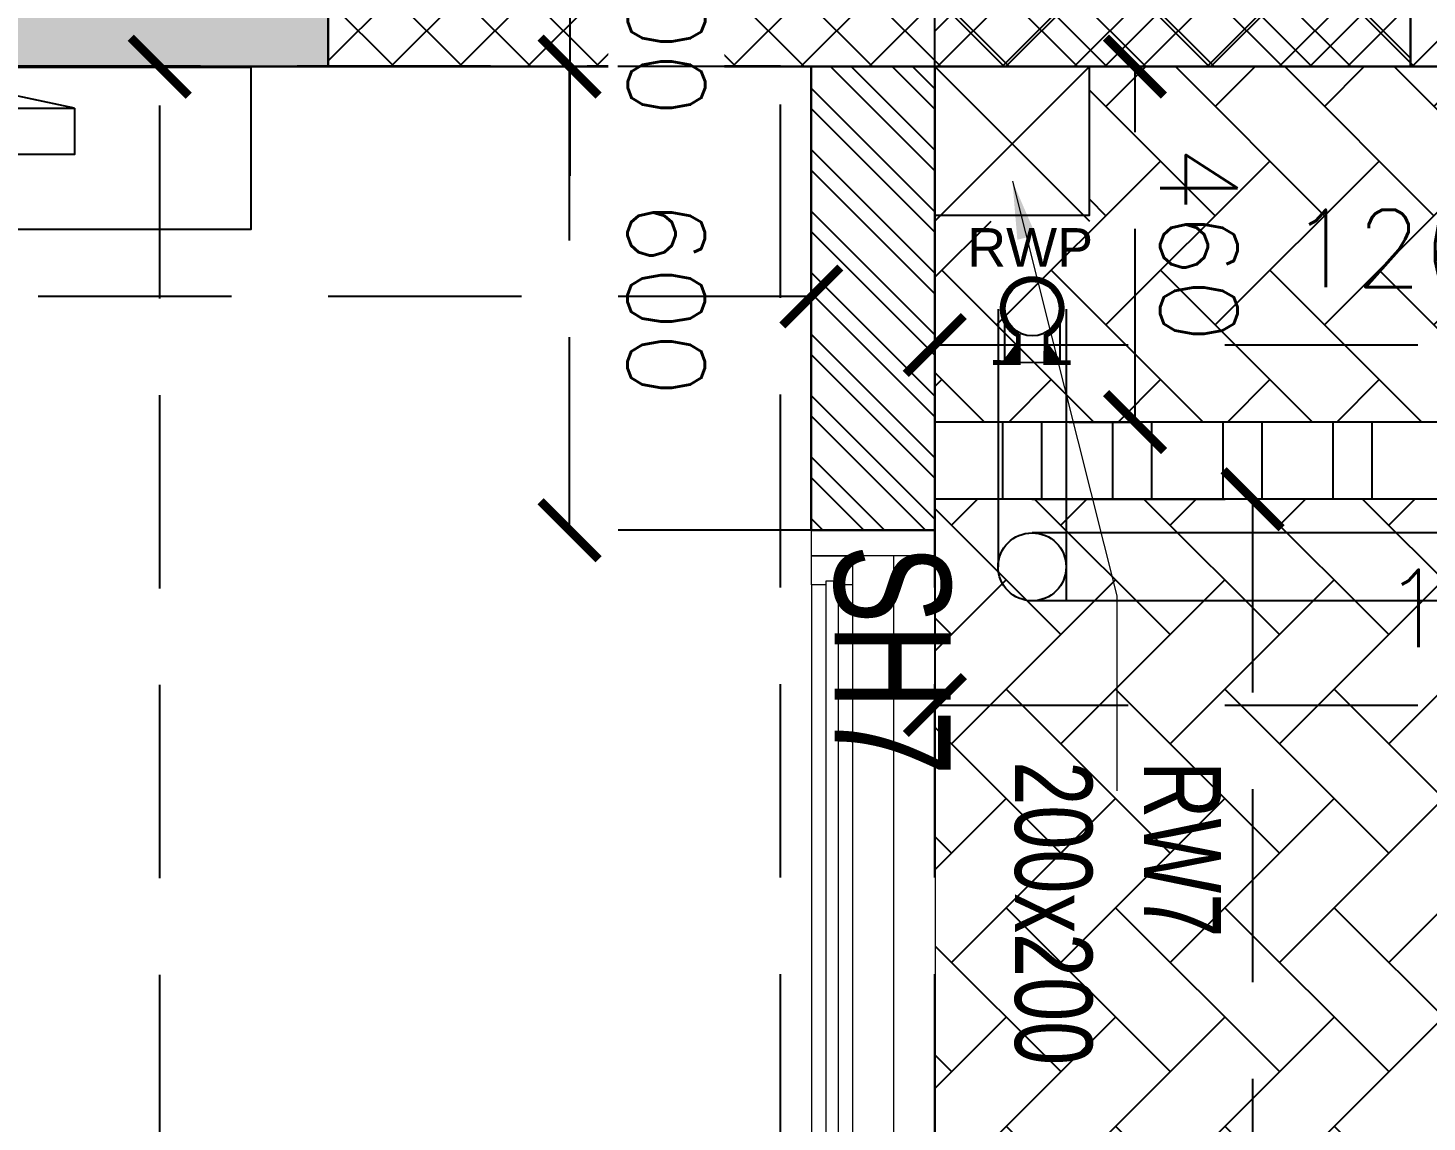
# Model space of a CAD drawing. Header units: millimetres. Extents: x -414464 to 1686, y -90036 to 108605.
# Drawn here: x -104278 to -102469, y -47771 to -46355 of the extents above; entities that cross this region are included whole.
import ezdxf

# ---------------------------------------------------------------- set-up
doc = ezdxf.new("R2010")
doc.units = ezdxf.units.MM
doc.header["$LTSCALE"] = 1000
doc.header["$MEASUREMENT"] = 0
for name, pattern in [('$1$AUDIT_D_120904163729-0', [0]), ('$36$HIDDEN', [0.375, 0.25, -0.125]), ('3BHK-A$1$AUDIT_D_120904163729-0', [0]), ('AUDIT_D_120904163729-0', [0]), ('T8(T9 IS SIMILAR) - DIMENSION & TEXTING$1$AUDIT_D_120904163729-0', [0]), ('T8(T9 IS SIMILAR) - DIMENSION & TEXTING$1$HIDDEN', [0.375, 0.25, -0.125]), ('T8(T9 IS SIMILAR) - DIMENSION & TEXTING$1$T8 - TYPICAL FLOOR CORE$0$( Hidden )', [0.375, 0.25, -0.125]), ('T8(T9 IS SIMILAR) - TYPICAL FLOOR ELEVATION$1$AUDIT_D_120904163729-0', [0]), ('T8(T9 IS SIMILAR)$1$$0$HIDDEN', [0.375, 0.25, -0.125])]:
    doc.linetypes.add(name, pattern=pattern)
doc.layers.get('0').update_dxf_attribs({"linetype": 'AUDIT_D_120904163729-0'})
for name, color, linetype in [('$0$A-HATCH -160', 251, '$1$AUDIT_D_120904163729-0'), ('$21$A-DIMENSIONS', 2, '$36$HIDDEN'), ('3BHK-A$1$$1$CUT-OUT', 49, 'Continuous'), ('3BHK-A$1$A-DECK SUNK 125', 8, 'Continuous'), ('3BHK-A$1$A-Elev Feature-Chajja', 13, 'Continuous'), ('3BHK-A$1$a-furniture', 8, 'Continuous'), ('3BHK-A$1$A-HATCH -160', 251, '3BHK-A$1$AUDIT_D_120904163729-0'), ('3BHK-A$1$CUT-OUT', 49, 'Continuous'), ('a-rcc', 3, 'Continuous'), ('T8(T9 IS SIMILAR) - DIMENSION & TEXTING$1$A-DIMENSIONS', 2, 'T8(T9 IS SIMILAR) - DIMENSION & TEXTING$1$HIDDEN'), ('T8(T9 IS SIMILAR) - DIMENSION & TEXTING$1$A-PLUMBING', 7, 'T8(T9 IS SIMILAR) - DIMENSION & TEXTING$1$AUDIT_D_120904163729-0'), ('T8(T9 IS SIMILAR) - DIMENSION & TEXTING$1$A-RWS NOS.', 1, 'T8(T9 IS SIMILAR) - DIMENSION & TEXTING$1$AUDIT_D_120904163729-0'), ('T8(T9 IS SIMILAR) - DIMENSION & TEXTING$1$RAILING', 35, 'Continuous'), ('T8(T9 IS SIMILAR) - DIMENSION & TEXTING$1$U-TI-EXT-PIPE', 7, 'Continuous'), ('T8(T9 IS SIMILAR) - DIMENSION & TEXTING$1$U-TI-EXT-SUP', 7, 'Continuous'), ('T8(T9 IS SIMILAR) - DIMENSION & TEXTING$1$U-TI-TEXT', 7, 'Continuous'), ('T8(T9 IS SIMILAR) - TYPICAL FLOOR ELEVATION$1$A-WALL HATCH', 252, 'T8(T9 IS SIMILAR) - TYPICAL FLOOR ELEVATION$1$AUDIT_D_120904163729-0'), ('T8(T9 IS SIMILAR) - TYPICAL FLOOR ELEVATION$1$A-WALL-FEATURES', 6, 'T8(T9 IS SIMILAR) - TYPICAL FLOOR ELEVATION$1$AUDIT_D_120904163729-0'), ('T8(T9 IS SIMILAR)$1$$6$a-beam 2', 50, 'Continuous'), ('T8(T9 IS SIMILAR)$1$S-BEAM', 20, 'T8(T9 IS SIMILAR)$1$$0$HIDDEN')]:
    doc.layers.add(name, color=color, linetype=linetype)
for name, color, linetype, lineweight in [('3BHK-A$1$A-WALL- 160', 6, 'Continuous', 30), ('3BHK-A$1$Window', 4, 'Continuous', 20), ('T8(T9 IS SIMILAR) - DIMENSION & TEXTING$1$R0-18-10-2014-T1-1st Podium Floor Plan$0$Text', 2, 'Continuous', 0), ('T8(T9 IS SIMILAR) - DIMENSION & TEXTING$1$T8 - TYPICAL FLOOR CORE$0$a-Text', 4, 'Continuous', 0), ('T8(T9 IS SIMILAR)$1$D&W', 8, 'Continuous', 25)]:
    doc.layers.add(name, color=color, linetype=linetype, lineweight=lineweight)
doc.layers.add('T8(T9 IS SIMILAR) - DIMENSION & TEXTING$1$U-IPD-75mm RWP PIPE', color=7, linetype='Continuous', true_color=0x2a00ff)
doc.styles.add('T8(T9 IS SIMILAR) - DIMENSION & TEXTING$1$arial', font='sanss___.ttf')
doc.styles.add('T8(T9 IS SIMILAR) - DIMENSION & TEXTING$1$ARIAL ARROW', font='swisscl.ttf')
doc.styles.add('T8(T9 IS SIMILAR) - DIMENSION & TEXTING$1$Romans 1', font='romans.shx', dxfattribs={"height": 100})
doc.styles.add('T8(T9 IS SIMILAR) - DIMENSION & TEXTING$1$T8 - TYPICAL FLOOR CORE$0$ARIAL ARROW', font='swisscl.ttf')
doc.styles.add('T8(T9 IS SIMILAR) - DIMENSION & TEXTING$1$Tahoma', font='tahoma.ttf')
doc.dimstyles.new('T8(T9 IS SIMILAR) - DIMENSION & TEXTING$1$ALPINE S', dxfattribs={"dimscale": 0, "dimtxt": 100, "dimasz": 75, "dimexe": 0, "dimexo": 0, "dimgap": 75, "dimtad": 1, "dimdec": 0, "dimzin": 0, "dimdsep": 46, "dimtxsty": 'T8(T9 IS SIMILAR) - DIMENSION & TEXTING$1$Romans 1', "dimblk": 'T8(T9 IS SIMILAR) - DIMENSION & TEXTING$1$_ArchTick', "dimcen": 0.09, "dimclrd": 256, "dimclre": 256, "dimclrt": 7, "dimadec": 0, "dimazin": 0, "dimtfac": 1, "dimtdec": 0, "dimtofl": 0, "dimtmove": 1, "dimatfit": 0, "dimldrblk": 'T8(T9 IS SIMILAR) - DIMENSION & TEXTING$1$_Open90', "dimfxl": 1, "dimtolj": 1, "dimtzin": 0, "dimarcsym": 0})
doc.dimstyles.new('T8(T9 IS SIMILAR) - DIMENSION & TEXTING$1$SAMATA STD', dxfattribs={"dimtxt": 100, "dimasz": 50, "dimexe": 50, "dimexo": 50, "dimgap": 10, "dimtad": 0, "dimdec": 0, "dimrnd": 5, "dimzin": 0, "dimdsep": 46, "dimtxsty": 'T8(T9 IS SIMILAR) - DIMENSION & TEXTING$1$Tahoma', "dimblk": 'T8(T9 IS SIMILAR) - DIMENSION & TEXTING$1$_Origin2', "dimcen": -50, "dimdle": 50, "dimclrd": 7, "dimclre": 7, "dimclrt": 7, "dimadec": 0, "dimazin": 0, "dimtfac": 1, "dimtdec": 0, "dimtmove": 1, "dimatfit": 3, "dimfxl": 150, "dimtfill": 1, "dimtolj": 1, "dimtzin": 0, "dimlwd": -1, "dimlwe": -1, "dimarcsym": 0})

# ---------------------------------------------------------------- blocks, each defined once
blk = doc.blocks.new('3BHK-A$1$2400')
at = {"layer": '3BHK-A$1$Window', "color": 1, "lineweight": 13}
for p, q in [((1151176.5, -5692111.9), (1148842.5, -5692111.9)), ((1149607.5, -5692111.9), (1148880, -5692111.9)), ((1149607.5, -5692165.3), (1148880, -5692165.3)), ((1150373.7, -5692165.3), (1149645, -5692165.3)), ((1150411.2, -5692165.3), (1151176.5, -5692165.3)), ((1149607.5, -5692218.6), (1148842.5, -5692218.6)), ((1150373.7, -5692218.6), (1149645, -5692218.6)), ((1151139, -5692218.6), (1150411.2, -5692218.6)), ((1150373.7, -5692271.9), (1148842.5, -5692271.9)), ((1151139, -5692271.9), (1150411.2, -5692271.9))]:
    blk.add_line(p, q, dxfattribs=at)
at = {"layer": '3BHK-A$1$Window', "color": 5, "lineweight": 13}
for p, q in [((1149607.5, -5692142.2), (1148880, -5692142.2)), ((1149607.5, -5692146.7), (1148880, -5692146.7)), ((1150373.7, -5692183.8), (1149645, -5692183.8)), ((1150373.7, -5692200), (1149645, -5692200)), ((1151139, -5692237.2), (1150411.2, -5692237.2)), ((1151139, -5692253.3), (1150411.2, -5692253.3))]:
    blk.add_line(p, q, dxfattribs=at)
at = {"layer": '3BHK-A$1$Window', "color": 4, "lineweight": 13}
for points in [[(1148842.5, -5692111.9), (1148809.5, -5692111.9), (1148809.5, -5692271.9), (1148842.5, -5692271.9)], [(1148880, -5692146.7), (1148880, -5692165.3), (1148842.5, -5692165.3), (1148842.5, -5692111.9), (1148880, -5692111.9), (1148880, -5692142.2), (1148875.5, -5692142.2), (1148875.5, -5692146.7)], [(1149607.5, -5692146.7), (1149607.5, -5692165.3), (1149645, -5692165.3), (1149645, -5692111.9), (1149607.5, -5692111.9), (1149607.5, -5692142.2), (1149612, -5692142.2), (1149612, -5692146.7)], [(1151209.5, -5692111.9), (1151176.5, -5692111.9), (1151176.5, -5692271.9), (1151209.5, -5692271.9)], [(1149645, -5692200), (1149645, -5692218.6), (1149607.5, -5692218.6), (1149607.5, -5692165.3), (1149645, -5692165.3), (1149645, -5692183.8), (1149640.5, -5692183.8), (1149640.5, -5692200)], [(1150373.7, -5692200), (1150373.7, -5692218.6), (1150411.2, -5692218.6), (1150411.2, -5692165.3), (1150373.7, -5692165.3), (1150373.7, -5692183.8), (1150378.2, -5692183.8), (1150378.2, -5692200)], [(1150411.2, -5692253.3), (1150411.2, -5692271.9), (1150373.7, -5692271.9), (1150373.7, -5692218.6), (1150411.2, -5692218.6), (1150411.2, -5692237.2), (1150406.7, -5692237.2), (1150406.7, -5692253.3)], [(1151139, -5692253.3), (1151139, -5692271.9), (1151176.5, -5692271.9), (1151176.5, -5692218.6), (1151139, -5692218.6), (1151139, -5692237.2), (1151143.5, -5692237.2), (1151143.5, -5692253.3)]]:
    blk.add_lwpolyline(points, close=True, dxfattribs=at)
blk = doc.blocks.new('3BHK-A$1$A$C7BF77BFD')
at = {"layer": '3BHK-A$1$a-furniture'}
for p, q in [((-300, 1078.1), (-246.9, 1328.1)), ((-300, 1078.1), (-300, 478.1)), ((-246.9, 228.1), (-300, 478.1))]:
    blk.add_line(p, q, dxfattribs=at)
for points in [[(-300, 1550), (-300, 0), (-90, 0), (-90, 1550)], [(-246.9, 228.1), (-186.9, 228.1), (-186.9, 1328.1), (-246.9, 1328.1)]]:
    blk.add_lwpolyline(points, close=True, dxfattribs=at)
blk = doc.blocks.new('3BHK-A')
at = {"layer": '3BHK-A$1$A-DECK SUNK 125'}
h = blk.add_hatch(dxfattribs=at)
h.set_pattern_fill('AR-HBONE', color=256, scale=25)
h.set_pattern_definition([(45, (25997.86, -10382.14), (1e-14, 141.4213562), [300, -100]), (135, (26068.57, -10311.43), (1e-14, 141.4213562), [300, -100])])
h.paths.add_polyline_path([(1187192.4, -5708413.7), (1189472.4, -5708413.6), (1189472.4, -5708714), (1190032.4, -5708714), (1190032.4, -5709913.5), (1187192.3, -5709913.5)])
h = blk.add_hatch(dxfattribs=at)
h.set_pattern_fill('AR-HBONE', color=256, scale=25)
edge = h.paths.add_edge_path(flags=17)
edge.add_arc((1186782.7, -5709763.7), 13, 0, 360)
h.paths.add_polyline_path([(1187092.7, -5709913.7), (1186832.7, -5709913.7), (1186832.7, -5709713.7), (1186632.7, -5709713.7), (1186632.7, -5708653.7), (1187092.7, -5708653.7)])
at = {"layer": '3BHK-A$1$A-HATCH -160', "linetype": 'ByBlock'}
h = blk.add_hatch(dxfattribs=at)
h.set_pattern_fill('ZIGZAG', color=256, scale=250)
h.set_pattern_definition([(9e-15, (1e-08, 0), (31.25, 31.25), [31.25, -31.25]), (90, (31.25, 0), (-31.25, 31.25), [31.25, -31.25])])
h.paths.add_polyline_path([(1185182.8, -5714749.5), (1186532.7, -5714749.5), (1186532.7, -5714149.5), (1186632.7, -5714149.5), (1186632.7, -5714749.5), (1188712.7, -5714749.5), (1188712.7, -5714049.5), (1189032.5, -5714049.5), (1189032.5, -5714149.5), (1188812.7, -5714149.5), (1188812.7, -5715449.5), (1189032.5, -5715449.5), (1189032.5, -5715549.5), (1188712.7, -5715549.5), (1188712.7, -5714849.5), (1186632.7, -5714849.5), (1186632.7, -5715664.5), (1186532.7, -5715664.5), (1186532.7, -5714849.5), (1185182.8, -5714849.5)])
h.paths.add_polyline_path([(1185182.8, -5713249.5), (1185782.7, -5713249.5), (1185782.7, -5713149.5), (1185182.8, -5713149.5)])
h.paths.add_polyline_path([(1186532.7, -5710699.5), (1186632.7, -5710699.5), (1186632.7, -5713249.5), (1186532.7, -5713249.5)])
h.paths.add_polyline_path([(1186532.7, -5717399.5), (1186632.7, -5717399.5), (1186632.7, -5716414.5), (1186532.7, -5716414.5)])
h.paths.add_polyline_path([(1194902.2, -5715375), (1194082.3, -5715375), (1194082.3, -5715475), (1194902.2, -5715475)])
h.paths.add_polyline_path([(1195782.2, -5715375), (1196682.2, -5715375), (1196682.2, -5715475), (1195782.2, -5715475)])
h.paths.add_polyline_path([(1194132.5, -5714149.9), (1196532.4, -5714149.9), (1196532.4, -5714049.9), (1194132.5, -5714049.9)])
h.paths.add_polyline_path([(1197432.4, -5711800.2), (1197532.4, -5711800.2), (1197532.4, -5714149.9), (1197432.4, -5714149.9)])
h.paths.add_polyline_path([(1198282.4, -5714149.9), (1198958.7, -5714149.9), (1198958.7, -5714049.9), (1198282.4, -5714049.9)])
h.paths.add_polyline_path([(1196871.9, -5720208.6), (1196082.2, -5720209.7), (1196082.3, -5720109.7), (1196082.2, -5720109.7), (1196182.2, -5720109.7), (1196871.9, -5720108.6)])
h.paths.add_polyline_path([(1193397.2, -5709939.9), (1193882.3, -5709939.6), (1193882.3, -5710040.1), (1193397.3, -5710040.1)])
h.paths.add_polyline_path([(1186632.7, -5708554.7), (1187192.3, -5708554.8), (1187192.3, -5708654.7), (1186632.7, -5708654.7)])
h.paths.add_polyline_path([(1194182.3, -5715724), (1194082.3, -5715724), (1194082.3, -5715474), (1194182.3, -5715474)])
h = blk.add_hatch(dxfattribs=at)
h.set_pattern_fill('ANSI37', color=256, scale=500)
h.set_pattern_definition([(45, (-0.65, 1286.84), (-44.1941738, 44.1941738), []), (135, (-0.65, 1286.84), (-44.1941738, -44.1941738), [])])
h.paths.add_polyline_path([(1186432.8, -5709298.6), (1186632.7, -5709298.6), (1186632.7, -5710698.5), (1186432.9, -5710698.5)])
h = blk.add_hatch(dxfattribs=at)
h.set_pattern_fill('ANSI32', color=256, scale=150)
h.set_pattern_definition([(45, (-0.65, 1285.594), (-39.77475644, 39.77475644), []), (45, (25.864, 1285.594), (-39.77475644, 39.77475644), [])])
h.paths.add_polyline_path([(1186632.7, -5710074.9), (1187232.7, -5710074.9), (1187232.7, -5709914.9), (1186632.7, -5709914.9)])
at = {"layer": '3BHK-A$1$$1$CUT-OUT', "elevation": 0}
blk.add_lwpolyline([(1187192.3, -5708653.7), (1187192.3, -5709913.7), (1187092.3, -5709913.6), (1187092.4, -5708653.7)], close=True, dxfattribs=at)
blk.add_lwpolyline([(1187092.3, -5709913.7), (1187092.4, -5708653.7)], dxfattribs=at)
at = {"layer": '3BHK-A$1$A-Elev Feature-Chajja', "color": 4, "elevation": 0}
for points in [[(1187192.3, -5709398.4), (1187092.3, -5709398.4), (1187092.3, -5709348.4), (1187192.3, -5709348.4)], [(1187192.3, -5709540.9), (1187092.3, -5709540.9), (1187092.3, -5709491), (1187192.3, -5709491)], [(1187192.3, -5709683.5), (1187092.3, -5709683.5), (1187092.3, -5709633.5), (1187192.3, -5709633.5)], [(1187192.3, -5709826.1), (1187092.3, -5709826.1), (1187092.3, -5709776.1), (1187192.3, -5709776.1)]]:
    blk.add_lwpolyline(points, close=True, dxfattribs=at)
at = {"layer": '3BHK-A$1$A-WALL- 160', "linetype": 'ByBlock'}
for p, q in [((1186632.7, -5709298.6), (1186432.7, -5709298.6)), ((1186632.7, -5710698.5), (1186632.7, -5709298.6)), ((1187232.7, -5709914.1, 0), (1187232.7, -5710073.7, 0)), ((1187232.7, -5710073.7, 0), (1186632.7, -5710073.7, 0)), ((1186632.7, -5710698.5, 0), (1186132.8, -5710698.5, 0)), ((1186632.7, -5713248.5, 0), (1186632.7, -5710698.5, 0))]:
    blk.add_line(p, q, dxfattribs=at)
at = {"layer": '3BHK-A$1$A-WALL- 160', "linetype": 'ByBlock', "elevation": 0}
blk.add_lwpolyline([(1187232.7, -5709913.7), (1186632.8, -5709913.7)], dxfattribs=at)
at = {"layer": '3BHK-A$1$CUT-OUT'}
blk.add_lwpolyline([(1187092.7, -5709913.7), (1186824.7, -5709913.7), (1186824.7, -5709713.7), (1186632.7, -5709713.7), (1186632.7, -5708653.7), (1187092.7, -5708653.7)], close=True, dxfattribs=at)
at = {"layer": '3BHK-A$1$CUT-OUT', "linetype": 'ByBlock', "elevation": 0.6}
blk.add_lwpolyline([(1186632.7, -5709913.7), (1186832.7, -5709713.7)], dxfattribs=at)
at = {"layer": '3BHK-A$1$CUT-OUT', "linetype": 'ByBlock'}
blk.add_lwpolyline([(1186632.7, -5709713.7), (1186832.7, -5709913.7)], dxfattribs=at)
at = {"layer": '3BHK-A$1$a-furniture', "extrusion": (0.000159308, 0.000512151, -1), "zscale": -1.000000000000011, "rotation": 180.001496266651}
blk.add_blockref('3BHK-A$1$A$C7BF77BFD', (-1186933.4, -5710798, -2736.2), dxfattribs=at)
at = {"layer": '3BHK-A$1$A-WALL- 160', "linetype": 'ByBlock', "xscale": -1}
blk.add_blockref('3BHK-A$1$2400', (2338442.2, -17801.7, 0), dxfattribs=at)
blk = doc.blocks.new('T8(T9 IS SIMILAR) - TYPICAL FLOOR ELEVATION')
at = {"layer": 'T8(T9 IS SIMILAR) - TYPICAL FLOOR ELEVATION$1$A-WALL HATCH', "linetype": 'ByBlock'}
h = blk.add_hatch(dxfattribs=at)
h.set_pattern_fill('ANSI37', color=256, scale=750)
h.set_pattern_definition([(45, (-0.1, -0.21), (-66.2912607, 66.2912607), []), (135, (-0.1, -0.21), (-66.2912607, -66.2912607), [])])
h.paths.add_polyline_path([(1186632.3, -5709913.9), (1186432.3, -5709913.9), (1186432.3, -5708154.2), (1186632.3, -5708154.2)])
h.paths.add_polyline_path([(1190032.3, -5708154), (1190232.6, -5708154), (1190232.6, -5709913.7), (1190032.3, -5709913.7)])
h.paths.add_polyline_path([(1202792.3, -5700405.8), (1202592.3, -5700405.8), (1202592.3, -5701090.3), (1202792.3, -5701090.3)])
h.paths.add_polyline_path([(1209952.2, -5700405.8), (1209752.2, -5700405.8), (1209752.2, -5701092), (1209952.2, -5701092)])
h.paths.add_polyline_path([(1222512.1, -5708154), (1222311.7, -5708154), (1222311.7, -5709913.7), (1222512.1, -5709913.7)])
h.paths.add_polyline_path([(1225912.1, -5709913.9), (1226112.1, -5709913.9), (1226112.1, -5708154.2), (1225912.1, -5708154.2)])
h.paths.add_polyline_path([(1209852.3, -5729369.1), (1210052.3, -5729369.1), (1210052.3, -5728684.2), (1209852.3, -5728684.2)])
h.paths.add_polyline_path([(1202692.1, -5729369.1), (1202492, -5729369.1), (1202492, -5728684.2), (1202692.1, -5728684.2)])
at = {"layer": 'T8(T9 IS SIMILAR) - TYPICAL FLOOR ELEVATION$1$A-WALL-FEATURES', "linetype": 'ByBlock'}
blk.add_lwpolyline([(1186632.4, -5709913.7), (1186432.4, -5709913.7), (1186432.4, -5708154), (1186632.4, -5708154)], close=True, dxfattribs=at)
blk = doc.blocks.new('T8(T9 IS SIMILAR) - DIMENSION & TEXTING$1$_ArchTick')
at = {"color": 0, "linetype": 'ByBlock', "const_width": 0.15}
blk.add_lwpolyline([(-0.5, -0.5), (0.5, 0.5)], dxfattribs=at)
blk = doc.blocks.new('*D1423')
at = {"layer": 'T8(T9 IS SIMILAR) - DIMENSION & TEXTING$1$A-DIMENSIONS', "linetype": 'T8(T9 IS SIMILAR) - DIMENSION & TEXTING$1$HIDDEN', "lineweight": -2, "transparency": 16777216}
for p, q in [((1187192.6, -5709788.3), (1187192.6, -5709502.9)), ((1190032.6, -5709788.3), (1190032.6, -5709502.9))]:
    blk.add_line(p, q, dxfattribs=at)
at = {"layer": 'T8(T9 IS SIMILAR) - DIMENSION & TEXTING$1$A-DIMENSIONS', "lineweight": -2, "transparency": 16777216}
blk.add_line((1187192.6, -5709502.9), (1190032.6, -5709502.9), dxfattribs=at)
at = {"layer": 'T8(T9 IS SIMILAR) - DIMENSION & TEXTING$1$A-DIMENSIONS', "linetype": 'ByBlock', "lineweight": -2, "transparency": 16777216, "xscale": 75, "yscale": 75, "zscale": 75, "rotation": 180}
blk.add_blockref('T8(T9 IS SIMILAR) - DIMENSION & TEXTING$1$_ArchTick', (1187192.6, -5709502.9), dxfattribs=at)
at = {"layer": 'T8(T9 IS SIMILAR) - DIMENSION & TEXTING$1$A-DIMENSIONS', "linetype": 'ByBlock', "lineweight": -2, "transparency": 16777216, "xscale": 75, "yscale": 75, "zscale": 75}
blk.add_blockref('T8(T9 IS SIMILAR) - DIMENSION & TEXTING$1$_ArchTick', (1190032.6, -5709502.9), dxfattribs=at)
at = {"layer": 'T8(T9 IS SIMILAR) - DIMENSION & TEXTING$1$A-DIMENSIONS', "color": 7, "linetype": 'ByBlock', "transparency": 16777216, "insert": (1188612.6, -5709377.9), "char_height": 100, "attachment_point": 5, "style": 'T8(T9 IS SIMILAR) - DIMENSION & TEXTING$1$Romans 1'}
blk.add_mtext('\\A1;2840', dxfattribs=at)
blk = doc.blocks.new('T8(T9 IS SIMILAR) - DIMENSION & TEXTING$1$_Open90')
at = {"color": 0, "linetype": 'ByBlock', "lineweight": -2}
for p, q in [((-0.5, 0.5), (0, 0)), ((0, 0), (-1, 0)), ((0, 0), (-0.5, -0.5))]:
    blk.add_line(p, q, dxfattribs=at)
blk = doc.blocks.new('*D1424')
at = {"layer": 'T8(T9 IS SIMILAR) - DIMENSION & TEXTING$1$A-DIMENSIONS', "linetype": 'T8(T9 IS SIMILAR) - DIMENSION & TEXTING$1$HIDDEN', "lineweight": -2, "transparency": 16777216}
for p, q in [((1187274.3, -5708414), (1187458.8, -5708414)), ((1187274.3, -5709913.9), (1187458.8, -5709913.9))]:
    blk.add_line(p, q, dxfattribs=at)
at = {"layer": 'T8(T9 IS SIMILAR) - DIMENSION & TEXTING$1$A-DIMENSIONS', "lineweight": -2, "transparency": 16777216}
blk.add_line((1187458.8, -5709913.9), (1187458.8, -5708414), dxfattribs=at)
at = {"layer": 'T8(T9 IS SIMILAR) - DIMENSION & TEXTING$1$A-DIMENSIONS', "linetype": 'ByBlock', "lineweight": -2, "transparency": 16777216, "xscale": 75, "yscale": 75, "zscale": 75}
for p, rotation in [((1187458.8, -5708414), 90), ((1187458.8, -5709913.9), 270)]:
    blk.add_blockref('T8(T9 IS SIMILAR) - DIMENSION & TEXTING$1$_ArchTick', p, dxfattribs=dict(at, rotation=rotation))
at = {"layer": 'T8(T9 IS SIMILAR) - DIMENSION & TEXTING$1$A-DIMENSIONS', "color": 7, "linetype": 'ByBlock', "transparency": 16777216, "insert": (1187333.8, -5709163.9), "char_height": 100, "attachment_point": 5, "rotation": 90, "style": 'T8(T9 IS SIMILAR) - DIMENSION & TEXTING$1$Romans 1'}
blk.add_mtext('\\A1;1500', dxfattribs=at)
blk = doc.blocks.new('*D1425')
at = {"layer": 'T8(T9 IS SIMILAR) - DIMENSION & TEXTING$1$A-DIMENSIONS', "linetype": 'T8(T9 IS SIMILAR) - DIMENSION & TEXTING$1$HIDDEN', "lineweight": -2, "transparency": 16777216}
for p, q in [((1186632.6, -5709740.7), (1186632.6, -5709654.9)), ((1187092.6, -5709740.7), (1187092.6, -5709654.9))]:
    blk.add_line(p, q, dxfattribs=at)
at = {"layer": 'T8(T9 IS SIMILAR) - DIMENSION & TEXTING$1$A-DIMENSIONS', "lineweight": -2, "transparency": 16777216}
blk.add_line((1187092.6, -5709654.9), (1186632.6, -5709654.9), dxfattribs=at)
at = {"layer": 'T8(T9 IS SIMILAR) - DIMENSION & TEXTING$1$A-DIMENSIONS', "linetype": 'ByBlock', "lineweight": -2, "transparency": 16777216, "xscale": 75, "yscale": 75, "zscale": 75, "rotation": 180}
blk.add_blockref('T8(T9 IS SIMILAR) - DIMENSION & TEXTING$1$_ArchTick', (1186632.6, -5709654.9), dxfattribs=at)
at = {"layer": 'T8(T9 IS SIMILAR) - DIMENSION & TEXTING$1$A-DIMENSIONS', "linetype": 'ByBlock', "lineweight": -2, "transparency": 16777216, "xscale": 75, "yscale": 75, "zscale": 75}
blk.add_blockref('T8(T9 IS SIMILAR) - DIMENSION & TEXTING$1$_ArchTick', (1187092.6, -5709654.9), dxfattribs=at)
at = {"layer": 'T8(T9 IS SIMILAR) - DIMENSION & TEXTING$1$A-DIMENSIONS', "color": 7, "linetype": 'ByBlock', "transparency": 16777216, "insert": (1186862.6, -5709572.5), "char_height": 100, "attachment_point": 5, "style": 'T8(T9 IS SIMILAR) - DIMENSION & TEXTING$1$Romans 1'}
blk.add_mtext('\\A1;460', dxfattribs=at)
blk = doc.blocks.new('*D1426')
at = {"layer": 'T8(T9 IS SIMILAR) - DIMENSION & TEXTING$1$A-DIMENSIONS', "linetype": 'T8(T9 IS SIMILAR) - DIMENSION & TEXTING$1$HIDDEN', "lineweight": -2, "transparency": 16777216}
for p, q in [((1186977.7, -5708654), (1186992.9, -5708654)), ((1186977.7, -5709913.9), (1186992.9, -5709913.9))]:
    blk.add_line(p, q, dxfattribs=at)
at = {"layer": 'T8(T9 IS SIMILAR) - DIMENSION & TEXTING$1$A-DIMENSIONS', "lineweight": -2, "transparency": 16777216}
blk.add_line((1186992.9, -5709913.9), (1186992.9, -5708654), dxfattribs=at)
at = {"layer": 'T8(T9 IS SIMILAR) - DIMENSION & TEXTING$1$A-DIMENSIONS', "linetype": 'ByBlock', "lineweight": -2, "transparency": 16777216, "xscale": 75, "yscale": 75, "zscale": 75}
for p, rotation in [((1186992.9, -5708654), 90), ((1186992.9, -5709913.9), 270)]:
    blk.add_blockref('T8(T9 IS SIMILAR) - DIMENSION & TEXTING$1$_ArchTick', p, dxfattribs=dict(at, rotation=rotation))
at = {"layer": 'T8(T9 IS SIMILAR) - DIMENSION & TEXTING$1$A-DIMENSIONS', "color": 7, "linetype": 'ByBlock', "transparency": 16777216, "insert": (1186867.9, -5709283.9), "char_height": 100, "attachment_point": 5, "rotation": 90, "style": 'T8(T9 IS SIMILAR) - DIMENSION & TEXTING$1$Romans 1'}
blk.add_mtext('\\A1;1260', dxfattribs=at)
blk = doc.blocks.new('*D1429')
at = {"layer": 'T8(T9 IS SIMILAR) - DIMENSION & TEXTING$1$A-DIMENSIONS', "linetype": 'T8(T9 IS SIMILAR) - DIMENSION & TEXTING$1$HIDDEN', "lineweight": -2, "transparency": 16777216}
for p, q in [((1186632.7, -5710567), (1186632.7, -5710916.6)), ((1189932.8, -5710567), (1189932.8, -5710916.6))]:
    blk.add_line(p, q, dxfattribs=at)
at = {"layer": 'T8(T9 IS SIMILAR) - DIMENSION & TEXTING$1$A-DIMENSIONS', "lineweight": -2, "transparency": 16777216}
blk.add_line((1189932.8, -5710916.6), (1186632.7, -5710916.6), dxfattribs=at)
at = {"layer": 'T8(T9 IS SIMILAR) - DIMENSION & TEXTING$1$A-DIMENSIONS', "linetype": 'ByBlock', "lineweight": -2, "transparency": 16777216, "xscale": 75, "yscale": 75, "zscale": 75, "rotation": 180}
blk.add_blockref('T8(T9 IS SIMILAR) - DIMENSION & TEXTING$1$_ArchTick', (1186632.7, -5710916.6), dxfattribs=at)
at = {"layer": 'T8(T9 IS SIMILAR) - DIMENSION & TEXTING$1$A-DIMENSIONS', "linetype": 'ByBlock', "lineweight": -2, "transparency": 16777216, "xscale": 75, "yscale": 75, "zscale": 75}
blk.add_blockref('T8(T9 IS SIMILAR) - DIMENSION & TEXTING$1$_ArchTick', (1189932.8, -5710916.6), dxfattribs=at)
at = {"layer": 'T8(T9 IS SIMILAR) - DIMENSION & TEXTING$1$A-DIMENSIONS', "color": 7, "linetype": 'ByBlock', "transparency": 16777216, "insert": (1188282.7, -5710791.6), "char_height": 100, "attachment_point": 5, "style": 'T8(T9 IS SIMILAR) - DIMENSION & TEXTING$1$Romans 1'}
blk.add_mtext('\\A1;3300', dxfattribs=at)
blk = doc.blocks.new('*D1374')
at = {"layer": 'T8(T9 IS SIMILAR) - DIMENSION & TEXTING$1$A-DIMENSIONS', "linetype": 'T8(T9 IS SIMILAR) - DIMENSION & TEXTING$1$HIDDEN', "lineweight": -2, "transparency": 16777216}
for p, q in [((1186632.7, -5710073.9), (1186632.7, -5710386.4)), ((1187232.7, -5710073.7), (1187232.7, -5710386.4))]:
    blk.add_line(p, q, dxfattribs=at)
at = {"layer": 'T8(T9 IS SIMILAR) - DIMENSION & TEXTING$1$A-DIMENSIONS', "lineweight": -2, "transparency": 16777216}
blk.add_line((1187232.7, -5710386.4), (1186632.7, -5710386.4), dxfattribs=at)
at = {"layer": 'T8(T9 IS SIMILAR) - DIMENSION & TEXTING$1$A-DIMENSIONS', "linetype": 'ByBlock', "lineweight": -2, "transparency": 16777216, "xscale": 75, "yscale": 75, "zscale": 75, "rotation": 180}
blk.add_blockref('T8(T9 IS SIMILAR) - DIMENSION & TEXTING$1$_ArchTick', (1186632.7, -5710386.4), dxfattribs=at)
at = {"layer": 'T8(T9 IS SIMILAR) - DIMENSION & TEXTING$1$A-DIMENSIONS', "linetype": 'ByBlock', "lineweight": -2, "transparency": 16777216, "xscale": 75, "yscale": 75, "zscale": 75}
blk.add_blockref('T8(T9 IS SIMILAR) - DIMENSION & TEXTING$1$_ArchTick', (1187232.7, -5710386.4), dxfattribs=at)
at = {"layer": 'T8(T9 IS SIMILAR) - DIMENSION & TEXTING$1$A-DIMENSIONS', "color": 7, "linetype": 'ByBlock', "transparency": 16777216, "insert": (1186932.7, -5710261.4), "char_height": 100, "attachment_point": 5, "style": 'T8(T9 IS SIMILAR) - DIMENSION & TEXTING$1$Romans 1'}
blk.add_mtext('\\A1;600', dxfattribs=at)
blk = doc.blocks.new('*D1361')
at = {"layer": 'T8(T9 IS SIMILAR) - DIMENSION & TEXTING$1$A-DIMENSIONS', "linetype": 'T8(T9 IS SIMILAR) - DIMENSION & TEXTING$1$HIDDEN', "lineweight": -2, "transparency": 16777216}
for p, q in [((1187097.1, -5710073.7), (1186930.2, -5710073.7)), ((1187097.1, -5714748.5), (1186930.2, -5714748.5))]:
    blk.add_line(p, q, dxfattribs=at)
at = {"layer": 'T8(T9 IS SIMILAR) - DIMENSION & TEXTING$1$A-DIMENSIONS', "lineweight": -2, "transparency": 16777216}
blk.add_line((1186930.2, -5710073.7), (1186930.2, -5714748.5), dxfattribs=at)
at = {"layer": 'T8(T9 IS SIMILAR) - DIMENSION & TEXTING$1$A-DIMENSIONS', "linetype": 'ByBlock', "lineweight": -2, "transparency": 16777216, "xscale": 75, "yscale": 75, "zscale": 75}
for p, rotation in [((1186930.2, -5710073.7), 90), ((1186930.2, -5714748.5), 270)]:
    blk.add_blockref('T8(T9 IS SIMILAR) - DIMENSION & TEXTING$1$_ArchTick', p, dxfattribs=dict(at, rotation=rotation))
at = {"layer": 'T8(T9 IS SIMILAR) - DIMENSION & TEXTING$1$A-DIMENSIONS', "color": 7, "linetype": 'ByBlock', "transparency": 16777216, "insert": (1186805.2, -5712411.1), "char_height": 100, "attachment_point": 5, "rotation": 90, "style": 'T8(T9 IS SIMILAR) - DIMENSION & TEXTING$1$Romans 1'}
blk.add_mtext('\\A1;4675', dxfattribs=at)
blk = doc.blocks.new('*U428')
at = {"layer": 'T8(T9 IS SIMILAR) - DIMENSION & TEXTING$1$RAILING', "color": 8, "linetype": 'Continuous'}
for points in [[(0.67, 0.4), (0.86, 0.88), (0.31, 0.16)], [(0.67, 0.4), (0.31, 0.16), (0.86, 0.16)], [(0.67, 0.4), (0.86, 0.16), (0.86, 0.88)]]:
    blk.add_solid(points, dxfattribs=at)
blk = doc.blocks.new('*U429')
at = {"layer": 'T8(T9 IS SIMILAR) - DIMENSION & TEXTING$1$RAILING', "color": 8, "linetype": 'Continuous', "extrusion": (0, 0, -1)}
for points in [[(-3.34, 0.4), (-3.16, 0.88), (-3.7, 0.16)], [(-3.34, 0.4), (-3.16, 0.16), (-3.16, 0.88)], [(-3.34, 0.4), (-3.7, 0.16), (-3.16, 0.16)]]:
    blk.add_solid(points, dxfattribs=at)
blk = doc.blocks.new('T8(T9 IS SIMILAR) - DIMENSION & TEXTING$1$SUP')
at = {"layer": 'T8(T9 IS SIMILAR) - DIMENSION & TEXTING$1$U-TI-EXT-SUP', "color": 1, "ltscale": 5}
for p, q in [((13177.168, -14122.156), (13177.168, -14125.488)), ((13180.612, -14122.156), (13180.612, -14125.488))]:
    blk.add_line(p, q, dxfattribs=at)
at = {"layer": 'T8(T9 IS SIMILAR) - DIMENSION & TEXTING$1$U-TI-EXT-SUP', "color": 8}
for p, q in [((13177.43, -14125.363), (13177.904, -14124.736)), ((13177.9, -14124.729), (13177.9, -14125.363)), ((13177.9, -14125.363), (13177.43, -14125.363))]:
    blk.add_line(p, q, dxfattribs=at)
at = {"layer": 'T8(T9 IS SIMILAR) - DIMENSION & TEXTING$1$U-TI-EXT-SUP', "color": 7}
blk.add_line((13179.751, -14125.488), (13178.029, -14125.488), dxfattribs=at)
at = {"layer": 'T8(T9 IS SIMILAR) - DIMENSION & TEXTING$1$U-TI-EXT-SUP', "color": 7, "const_width": 0.3}
blk.add_lwpolyline([(13178.031, -14123.789, -4.115665), (13179.751, -14123.789, 0)], format="xyb", dxfattribs=at)
for points in [[(13178.029, -14125.488), (13178.029, -14123.703)], [(13179.751, -14123.703), (13179.751, -14125.488)], [(13178.033, -14124.35), (13177.162, -14125.5)], [(13179.747, -14124.35), (13180.618, -14125.5)], [(13176.451, -14125.488), (13178.181, -14125.488)], [(13179.602, -14125.488), (13181.305, -14125.488)]]:
    blk.add_lwpolyline(points, dxfattribs=at)
at = {"layer": 'T8(T9 IS SIMILAR) - DIMENSION & TEXTING$1$U-TI-EXT-SUP', "color": 1}
blk.add_circle((13178.891, -14122.123), 1.703, dxfattribs=at)
at = {"layer": 'T8(T9 IS SIMILAR) - DIMENSION & TEXTING$1$U-TI-EXT-SUP', "color": 7}
blk.add_ellipse((13178.889, -14122.156), major_axis=(-1.348, 1.348), ratio=1, start_param=2.825571, end_param=8.127392, dxfattribs=at)
at = {"layer": 'T8(T9 IS SIMILAR) - DIMENSION & TEXTING$1$U-TI-EXT-SUP', "color": 8, "linetype": 'Continuous', "xscale": 0.8610379049555374, "yscale": 0.8610379049555374, "zscale": 0.8610379049555374}
for name in ['*U428', '*U429']:
    blk.add_blockref(name, (13177.162, -14125.5), dxfattribs=at)
blk = doc.blocks.new('*D437')
at = {"layer": 'T8(T9 IS SIMILAR) - DIMENSION & TEXTING$1$U-TI-TEXT', "lineweight": -2, "transparency": 16777216}
for p, q in [((-21314.3, 3750.3), (-21389.3, 3750.3)), ((-21014.3, 3750.3), (-21314.3, 3750.3)), ((-21164.3, 3750.3), (-21085.6, 3487.8)), ((-21014.3, 3750.3), (-20939.3, 3750.3)), ((-21085.6, 3487.8), (-20678.4, 3487.8))]:
    blk.add_line(p, q, dxfattribs=at)
at = {"layer": 'T8(T9 IS SIMILAR) - DIMENSION & TEXTING$1$U-TI-TEXT', "linetype": 'T8(T9 IS SIMILAR) - DIMENSION & TEXTING$1$T8 - TYPICAL FLOOR CORE$0$( Hidden )', "lineweight": -2, "transparency": 16777216}
for p, q in [((-21314.3, 3752.3), (-21314.3, 3750.3)), ((-21014.3, 3752.3), (-21014.3, 3750.3))]:
    blk.add_line(p, q, dxfattribs=at)
at = {"layer": 'T8(T9 IS SIMILAR) - DIMENSION & TEXTING$1$U-TI-TEXT', "linetype": 'ByBlock', "lineweight": -2, "transparency": 16777216, "xscale": 75, "yscale": 75, "zscale": 75}
blk.add_blockref('T8(T9 IS SIMILAR) - DIMENSION & TEXTING$1$_ArchTick', (-21314.3, 3750.3), dxfattribs=at)
at = {"layer": 'T8(T9 IS SIMILAR) - DIMENSION & TEXTING$1$U-TI-TEXT', "linetype": 'ByBlock', "lineweight": -2, "transparency": 16777216, "xscale": 75, "yscale": 75, "zscale": 75, "rotation": 180}
blk.add_blockref('T8(T9 IS SIMILAR) - DIMENSION & TEXTING$1$_ArchTick', (-21014.3, 3750.3), dxfattribs=at)
at = {"layer": 'T8(T9 IS SIMILAR) - DIMENSION & TEXTING$1$U-TI-TEXT', "color": 7, "linetype": 'ByBlock', "transparency": 16777216, "insert": (-20882, 3612.8), "char_height": 100, "attachment_point": 5, "style": 'T8(T9 IS SIMILAR) - DIMENSION & TEXTING$1$Romans 1', "bg_fill": 3, "box_fill_scale": 1.25, "bg_fill_color": 256, "bg_fill_true_color": 13158600, "bg_fill_transparency": 0}
blk.add_mtext('\\A1;300', dxfattribs=at)
blk = doc.blocks.new('T8(T9 IS SIMILAR) - DIMENSION & TEXTING$1$_Origin2')
at = {"color": 0, "linetype": 'ByBlock', "lineweight": -2}
blk.add_line((-0.5, 0), (-1, 0), dxfattribs=at)
for radius in [0.5, 0.25]:
    blk.add_circle((0, 0), radius, dxfattribs=at)
blk = doc.blocks.new('T8(T9 IS SIMILAR) - DIMENSION & TEXTING$1$A$C77D62699')
at = {"layer": 'T8(T9 IS SIMILAR) - DIMENSION & TEXTING$1$U-IPD-75mm RWP PIPE', "linetype": 'ByBlock', "elevation": 0.3}
for points in [[(-20216.3, 5371.2), (-20216.3, 4086)], [(-20128.3, 5371.2), (-20128.3, 4086)], [(-20505.8, 4130), (-20128.3, 4130)], [(-20505.8, 4042), (-20172.3, 4042)]]:
    blk.add_lwpolyline(points, dxfattribs=at)
at = {"layer": 'T8(T9 IS SIMILAR) - DIMENSION & TEXTING$1$U-IPD-75mm RWP PIPE', "linetype": 'ByBlock'}
blk.add_circle((-20172.3, 4086, 0.3), 44, dxfattribs=at)
at = {"layer": 'T8(T9 IS SIMILAR) - DIMENSION & TEXTING$1$U-TI-EXT-PIPE', "xscale": 20.76416868124874, "yscale": 20.76416868124874, "zscale": 20.76416868124874, "rotation": 89.8759628678239}
blk.add_blockref('T8(T9 IS SIMILAR) - DIMENSION & TEXTING$1$SUP', (-314332.3, -268927.2, 0.3), dxfattribs=at)
at = {"layer": 'T8(T9 IS SIMILAR) - DIMENSION & TEXTING$1$U-TI-TEXT', "style": 'T8(T9 IS SIMILAR) - DIMENSION & TEXTING$1$arial'}
blk.add_text('RWP', height=50, rotation=90, dxfattribs=at).set_placement((-20560.6, 4001.9, 0.3))
at = {"layer": 'T8(T9 IS SIMILAR) - DIMENSION & TEXTING$1$U-TI-TEXT', "linetype": 'ByBlock'}
dim = blk.add_linear_dim(base=(-21314.3, 3750.3), p1=(-21014.3, 3879.6), p2=(-21314.3, 3879.5), dimstyle='T8(T9 IS SIMILAR) - DIMENSION & TEXTING$1$ALPINE S', override={"dimscale": 1, "dimfxl": 2, "dimfxlon": 1, "dimtfill": 1, "dimarcsym": 1}, dxfattribs=at)
dim.commit()
dim.dimension.update_dxf_attribs({"geometry": '*D437', "text_midpoint": (-21010.6, 3612.8)})
blk = doc.blocks.new('T8(T9 IS SIMILAR) - DIMENSION & TEXTING')
at = {"layer": 'T8(T9 IS SIMILAR) - DIMENSION & TEXTING$1$A-RWS NOS.', "linetype": 'ByBlock', "insert": (1187531.6, -5709543.5), "char_height": 100, "width": 421.109, "attachment_point": 1, "style": 'T8(T9 IS SIMILAR) - DIMENSION & TEXTING$1$ARIAL ARROW'}
blk.add_mtext('RW7\\P200x200', dxfattribs=at)
at = {"layer": 'T8(T9 IS SIMILAR) - DIMENSION & TEXTING$1$T8 - TYPICAL FLOOR CORE$0$a-Text', "linetype": 'ByBlock', "insert": (1187550, -5710045.6, 0.6), "char_height": 150, "width": 3499.366, "attachment_point": 9, "style": 'T8(T9 IS SIMILAR) - DIMENSION & TEXTING$1$T8 - TYPICAL FLOOR CORE$0$ARIAL ARROW'}
blk.add_mtext('SH7', dxfattribs=at)
at = {"layer": 'T8(T9 IS SIMILAR) - DIMENSION & TEXTING$1$A-PLUMBING', "linetype": 'ByBlock'}
blk.add_blockref('T8(T9 IS SIMILAR) - DIMENSION & TEXTING$1$A$C77D62699', (1207452.3, -5713874), dxfattribs=at)
at = {"layer": 'T8(T9 IS SIMILAR) - DIMENSION & TEXTING$1$A-DIMENSIONS', "linetype": 'ByBlock'}
for base, p1, p2, angle, picture, middle in [((1187458.8, -5708414, 0.5), (1187274.3, -5709913.9, 0.5), (1187274.3, -5708414, 0.5), 90, '*D1424', (1187333.8, -5709163.9, 0.5)), ((1186992.9, -5708654, 0.5), (1186977.7, -5709913.9, 0.5), (1186977.7, -5708654), 90, '*D1426', (1186867.9, -5709283.9, 0.5)), ((1190032.6, -5709502.9, 0.5), (1187192.6, -5709788.3, 0.5), (1190032.6, -5709788.3, 0.5), 180, '*D1423', (1188612.6, -5709377.9, 0.5)), ((1186930.2, -5714748.5, 0.5), (1187097.1, -5710073.7, 1), (1187097.1, -5714748.5, 1), 90, '*D1361', (1186805.2, -5712411.1, 0.5)), ((1186632.7, -5710386.4, 0.5), (1187232.7, -5710073.7, 0.5), (1186632.7, -5710073.9, 0.5), 180, '*D1374', (1186932.7, -5710261.4, 0.5)), ((1186632.7, -5710916.6, 0.5), (1189932.8, -5710567, 0), (1186632.7, -5710567, 0.5), 180, '*D1429', (1188282.7, -5710791.6, 0.5))]:
    dim = blk.add_linear_dim(base=base, p1=p1, p2=p2, angle=angle, dimstyle='T8(T9 IS SIMILAR) - DIMENSION & TEXTING$1$ALPINE S', override={"dimscale": 1, "dimfxl": 5, "dimarcsym": 1}, dxfattribs=at)
    dim.commit()
    dim.dimension.update_dxf_attribs({"geometry": picture, "text_midpoint": middle})
dim = blk.add_linear_dim(base=(1186632.6, -5709654.9, 0.5), p1=(1187092.6, -5709740.7, 0.5), p2=(1186632.6, -5709740.7, 0.5), angle=180, dimstyle='T8(T9 IS SIMILAR) - DIMENSION & TEXTING$1$ALPINE S', override={"dimscale": 1, "dimfxl": 5, "dimarcsym": 1}, dxfattribs=at)
dim.commit()
dim.dimension.update_dxf_attribs({"geometry": '*D1425', "text_midpoint": (1186862.6, -5709697.5, 0.5), "dimtype": 128})
at = {"layer": 'T8(T9 IS SIMILAR) - DIMENSION & TEXTING$1$R0-18-10-2014-T1-1st Podium Floor Plan$0$Text'}
blk.add_leader([(1186781, -5709813.5), (1187317.5, -5709678.5), (1187569.8, -5709678.5)], dimstyle='T8(T9 IS SIMILAR) - DIMENSION & TEXTING$1$SAMATA STD', override={"dimasz": 75, "dimclrd": 2, "dimfxlon": 1, "dimarcsym": 1}, dxfattribs=at)
blk = doc.blocks.new('T8(T9 IS SIMILAR)')
at = {"layer": 'T8(T9 IS SIMILAR)$1$D&W', "linetype": 'ByBlock'}
blk.add_blockref('3BHK-A', (0, 0), dxfattribs=at)
blk.add_blockref('T8(T9 IS SIMILAR) - TYPICAL FLOOR ELEVATION', (0, 0), dxfattribs=at)
at = {"layer": 'T8(T9 IS SIMILAR)$1$$6$a-beam 2', "linetype": 'ByBlock'}
blk.add_blockref('T8(T9 IS SIMILAR) - DIMENSION & TEXTING', (0, 0), dxfattribs=at)
at = {"layer": 'T8(T9 IS SIMILAR)$1$S-BEAM'}
for p, q in [((1186632.1, -5709913.7, -0.2), (1186632.1, -5708154, 0.1)), ((1189931.9, -5709913.7, -0.2), (1185182, -5709913.7, -0.2)), ((1189931.9, -5710113.7, -0.2), (1185182, -5710113.7, -0.2)), ((1186632.1, -5710113.7, -0.2), (1186632.8, -5714648.8, -0.2))]:
    blk.add_line(p, q, dxfattribs=at)
blk = doc.blocks.new('A$C48506478')
at = {"layer": '$21$A-DIMENSIONS', "linetype": 'ByBlock'}
blk.add_blockref('T8(T9 IS SIMILAR)', (-1195542.6, 5727884.6), dxfattribs=at)
at = {"layer": '$0$A-HATCH -160', "linetype": 'ByBlock'}
blk.add_blockref('T8(T9 IS SIMILAR) - DIMENSION & TEXTING', (-1195542.6, 5727884.6), dxfattribs=at)

msp = doc.modelspace()

# ---------------------------------------------------------------- block references
at = {"layer": 'a-rcc', "linetype": 'ByBlock', "rotation": 270}
msp.add_blockref('A$C48506478', (-121076, -55315.3, 0), dxfattribs=at)

doc.saveas('drawing.dxf')
